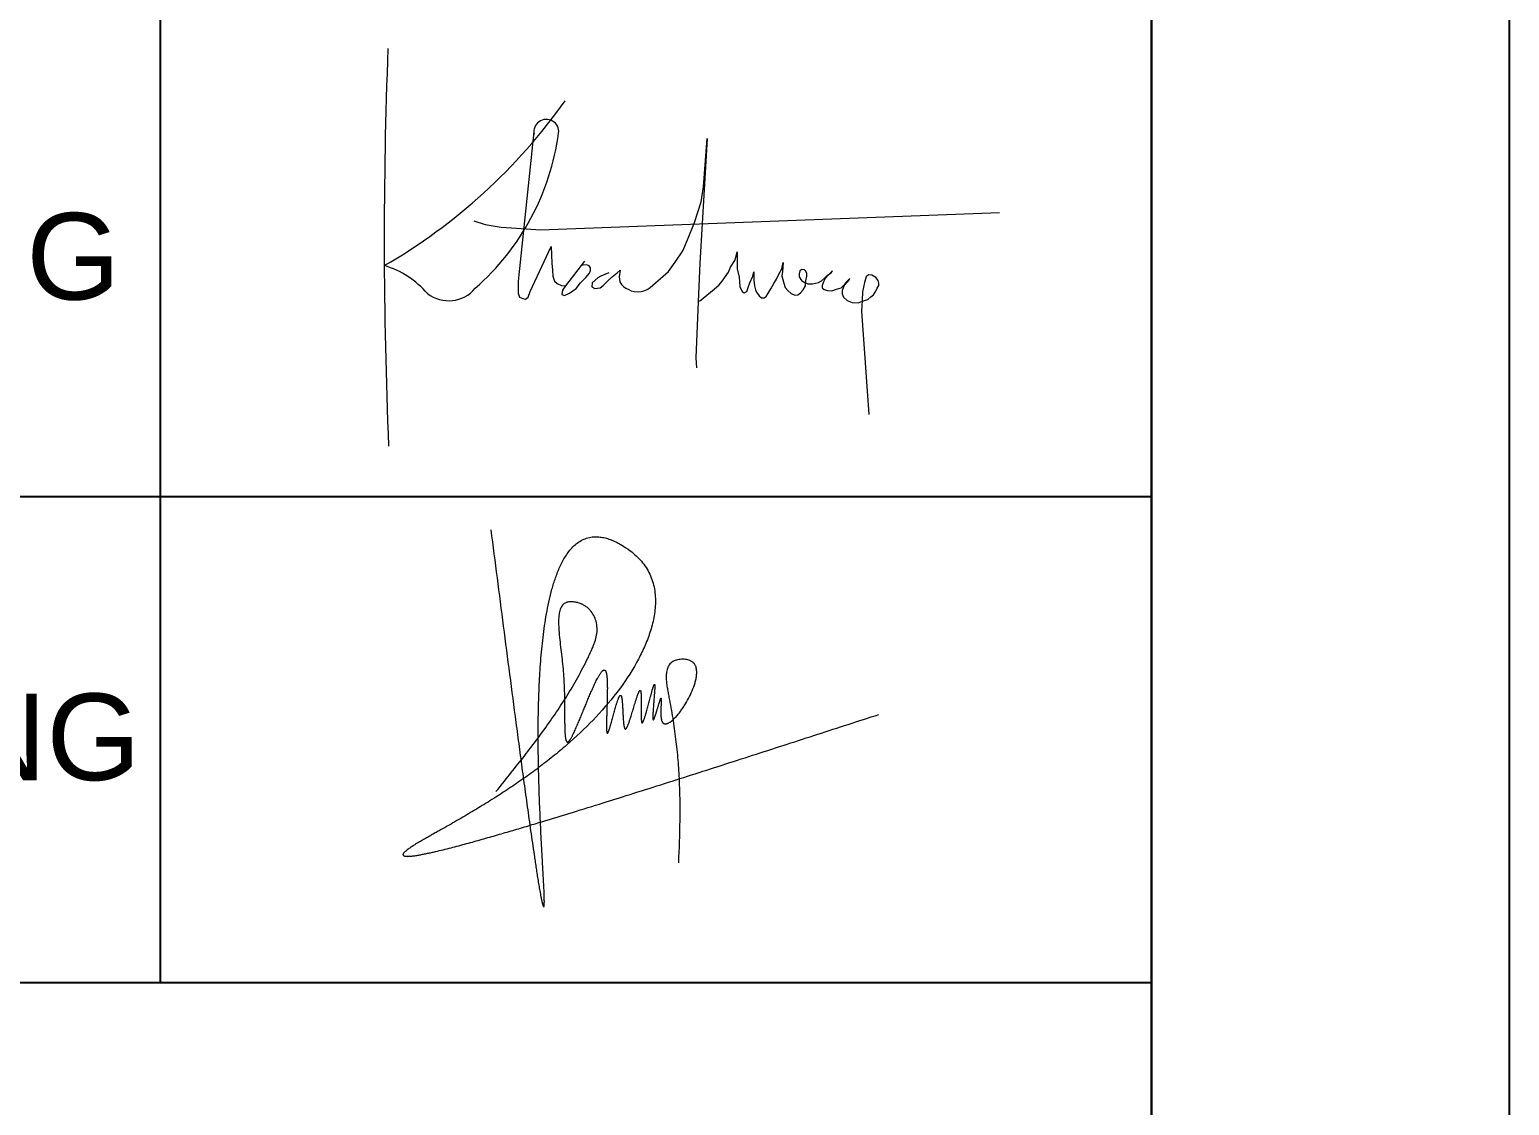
# Model space of a CAD drawing. Header units: millimetres. Extents: x 886808 to 1650903, y -1008069 to 230892.
# Drawn here: x 993824 to 999689, y -375399 to -371135 of the extents above; entities that cross this region are included whole.
import ezdxf

# ---------------------------------------------------------------- set-up
doc = ezdxf.new("R2010")
doc.units = ezdxf.units.MM
for name, color, linetype, lineweight in [('A-Wall', 113, 'Continuous', 30), ('co', 66, 'Continuous', 5), ('G-ANNO-TTLB', 6, 'Continuous', 18), ('hatch', 250, 'Continuous', 0)]:
    doc.layers.add(name, color=color, linetype=linetype, lineweight=lineweight)
doc.layers.add('CUA', color=75, linetype='Continuous')
doc.layers.add('TUONG', color=1, linetype='Continuous')
doc.styles.add('Arial_6', font='arial.ttf', dxfattribs={"height": 1.327769})

msp = doc.modelspace()

# ---------------------------------------------------------------- linework, layer by layer
at = {"layer": 'A-Wall', "linetype": 'Continuous', "transparency": 33554636}
msp.add_line((998270.2, -332922.9), (998270.2, -389280.2), dxfattribs=at)
at = {"layer": 'co', "transparency": 33554636}
for p, q in [((995822.9, -371539.5), (995762.8, -372107.1)), ((996510.2, -371566.8), (996481, -372060.2)), ((996495.6, -371758.1), (996510.2, -371566.8)), ((996485.8, -371817.8), (996495.6, -371758.1)), ((996459, -371899.4), (996485.8, -371817.8)), ((995849.5, -371927.7), (997667.8, -371860.2)), ((995584.5, -371892.3), (995630.4, -371907.6)), ((995630.4, -371907.6), (995693.2, -371918)), ((995693.2, -371918), (995754.5, -371921.3)), ((995754.5, -371921.3), (995849.5, -371927.7)), ((996432.2, -371967.7), (996459, -371899.4)), ((995808.4, -372172.8), (995891.7, -371994.6)), ((995891.7, -371994.6), (995894.1, -372060.4)), ((996412.7, -372011.5), (996432.2, -371967.7)), ((995894.1, -372060.4), (995896.4, -372088.6)), ((996023.5, -372051.9), (995948.2, -372149.8)), ((996356.6, -372093.1), (996382.2, -372056.6)), ((996382.2, -372056.6), (996412.7, -372011.5)), ((996481, -372060.2), (996471.2, -372275.9)), ((996602.7, -372076.7), (996619.4, -372050.4)), ((996619.4, -372050.4), (996625, -372032.2)), ((996625, -372032.2), (996628.1, -372015.4)), ((996628.1, -372015.4), (996628.1, -372055.2)), ((996628.1, -372055.2), (996628.9, -372083.1)), ((996804.9, -372083.1), (996810.5, -372057.6)), ((996810.5, -372057.6), (996808.1, -372093.4)), ((995762.8, -372107.1), (995760.8, -372133.1)), ((995896.4, -372088.6), (995897.8, -372112.1)), ((995897.8, -372112.1), (995904.4, -372131.9)), ((996008, -372138.5), (996029.2, -372117.8)), ((996018.3, -372067.9), (996015, -372068.9)), ((996032.5, -372067.5), (996018.3, -372067.9)), ((996029.2, -372117.8), (996043.8, -372099.4)), ((996042.3, -372071.2), (996032.5, -372067.5)), ((996047, -372078.8), (996042.3, -372071.2)), ((996043.8, -372099.4), (996047, -372089.1)), ((996047, -372089.1), (996047, -372078.8)), ((996076.4, -372119), (996053.7, -372137.9)), ((996088.6, -372111.9), (996076.4, -372119)), ((996119.3, -372098.2), (996088.6, -372111.9)), ((996115.1, -372131.3), (996133, -372115.2)), ((996133, -372115.2), (996153.3, -372098.2)), ((996153.3, -372098.2), (996164.2, -372088.8)), ((996164.2, -372088.8), (996160.4, -372114.3)), ((996160.4, -372114.3), (996163.7, -372134.1)), ((996284.1, -372157.2), (996356.6, -372093.1)), ((996569.6, -372131.5), (996594.7, -372096.6)), ((996594.7, -372096.6), (996602.7, -372076.7)), ((996628.9, -372083.1), (996636.9, -372116.5)), ((996636.9, -372116.5), (996639.3, -372153.1)), ((996679.1, -372138), (996690.2, -372112.5)), ((996690.2, -372112.5), (996695, -372094.2)), ((996695, -372094.2), (996695, -372113.3)), ((996695, -372113.3), (996695, -372127.6)), ((996784.2, -372123.6), (996793.7, -372103.8)), ((996793.7, -372103.8), (996804.9, -372083.1)), ((996808.1, -372093.4), (996805.7, -372110.1)), ((996805.7, -372110.1), (996813.6, -372139.6)), ((996876.5, -372091), (996874.1, -372103)), ((996874.1, -372103), (996874.1, -372114.1)), ((996874.1, -372114.1), (996883.7, -372129.2)), ((996885.3, -372085.5), (996876.5, -372091)), ((996894.8, -372086.2), (996885.3, -372085.5)), ((996901.2, -372092.6), (996894.8, -372086.2)), ((996904.4, -372101.4), (996901.2, -372092.6)), ((996901.2, -372130.8), (996905.2, -372111.7)), ((996905.2, -372111.7), (996904.4, -372101.4)), ((996963.3, -372130.8), (996974.5, -372119.7)), ((996977.6, -372121.3), (996970.5, -372134)), ((996974.5, -372119.7), (996986.4, -372107.7)), ((996992, -372105.3), (996977.6, -372121.3)), ((996986.4, -372107.7), (997000.7, -372098.2)), ((997006.3, -372090.2), (996992, -372105.3)), ((997000.7, -372098.2), (997006.3, -372090.2)), ((997075.6, -372121.3), (997057.2, -372140.3)), ((997069.2, -372130), (997075.6, -372121.3)), ((997140, -372114.9), (997133.7, -372137.2)), ((997148.8, -372106.1), (997140, -372114.9)), ((997162.3, -372108.5), (997148.8, -372106.1)), ((997178.3, -372117.3), (997162.3, -372108.5)), ((997187.8, -372129.2), (997178.3, -372117.3)), ((995760.8, -372133.1), (995760.8, -372158.5)), ((995760.8, -372158.5), (995760.8, -372179.4)), ((995760.8, -372179.4), (995766, -372195.4)), ((995799.9, -372194.9), (995808.4, -372172.8)), ((995904.4, -372131.9), (995914.8, -372140.4)), ((995914.8, -372140.4), (995932.7, -372148.4)), ((995932.7, -372148.4), (995949.6, -372150.2)), ((995936.4, -372167.7), (995933.6, -372184.6)), ((995948.2, -372149.8), (995936.4, -372167.7)), ((995944.4, -372188.3), (995964.2, -372179.4)), ((995964.2, -372179.4), (995990.6, -372160.6)), ((995990.6, -372160.6), (996008, -372138.5)), ((996053.7, -372137.9), (996052.3, -372154.4)), ((996052.3, -372154.4), (996064.1, -372161.4)), ((996064.1, -372161.4), (996084.9, -372158.1)), ((996084.9, -372158.1), (996097.6, -372149.2)), ((996097.6, -372149.2), (996115.1, -372131.3)), ((996163.7, -372134.1), (996170.3, -372145.4)), ((996170.3, -372145.4), (996178.3, -372153.4)), ((996178.3, -372153.4), (996187.8, -372160)), ((996187.8, -372160), (996198.6, -372165.2)), ((996198.6, -372165.2), (996208.5, -372170.4)), ((996208.5, -372170.4), (996219.9, -372172.8)), ((996219.9, -372172.8), (996235.9, -372173.7)), ((996235.9, -372173.7), (996248.2, -372172.3)), ((996248.2, -372172.3), (996259.1, -372170.4)), ((996259.1, -372170.4), (996271.8, -372164.3)), ((996271.8, -372164.3), (996284.1, -372157.2)), ((996479, -372210.7), (996537.5, -372164.1)), ((996537.5, -372164.1), (996557.8, -372146.8)), ((996557.8, -372146.8), (996569.6, -372131.5)), ((996639.3, -372153.1), (996648.8, -372172.2)), ((996648.8, -372172.2), (996656, -372178.5)), ((996656, -372178.5), (996666.4, -372172.2)), ((996666.4, -372172.2), (996671.9, -372156.3)), ((996671.9, -372156.3), (996679.1, -372138)), ((996695, -372127.6), (996696.6, -372150.7)), ((996696.6, -372150.7), (996701.4, -372165.8)), ((996701.4, -372165.8), (996705.4, -372175.4)), ((996705.4, -372175.4), (996715.7, -372189.7)), ((996749.9, -372182.5), (996761.9, -372161.8)), ((996761.9, -372161.8), (996773.8, -372141.1)), ((996773.8, -372141.1), (996784.2, -372123.6)), ((996813.6, -372139.6), (996819.2, -372157.1)), ((996819.2, -372157.1), (996828.8, -372169)), ((996828.8, -372169), (996842.3, -372180.9)), ((996868.6, -372185.7), (996879.7, -372178.5)), ((996879.7, -372178.5), (996890.1, -372166.6)), ((996883.7, -372129.2), (996896.4, -372137.2)), ((996890.1, -372166.6), (996898.8, -372150.7)), ((996896.4, -372137.2), (996908.4, -372142.7)), ((996898.8, -372150.7), (996901.2, -372130.8)), ((996908.4, -372142.7), (996927.5, -372142.7)), ((996927.5, -372142.7), (996939.4, -372140.3)), ((996939.4, -372140.3), (996951.4, -372136.4)), ((996951.4, -372136.4), (996963.3, -372130.8)), ((996970.5, -372134), (996964.9, -372148.3)), ((996964.9, -372148.3), (996964.9, -372157.9)), ((996964.9, -372157.9), (996972.9, -372165)), ((996972.9, -372165), (996986.4, -372169)), ((996986.4, -372169), (997003.9, -372169.8)), ((997003.9, -372169.8), (997022.2, -372163.4)), ((997022.2, -372163.4), (997041.3, -372157.9)), ((997041.3, -372157.9), (997050.1, -372148.3)), ((997045.3, -372168.2), (997044.5, -372181.7)), ((997048.5, -372158.6), (997045.3, -372168.2)), ((997057.2, -372140.3), (997048.5, -372158.6)), ((997050.1, -372148.3), (997060.4, -372140.3)), ((997060.4, -372140.3), (997069.2, -372130)), ((997124.9, -372174.6), (997123.3, -372208.8)), ((997133.7, -372137.2), (997124.9, -372174.6)), ((997168.7, -372186.5), (997177.5, -372171.4)), ((997177.5, -372171.4), (997183.8, -372159.4)), ((997183.8, -372159.4), (997189.4, -372148.3)), ((997189.4, -372139.6), (997187.8, -372129.2)), ((997189.4, -372148.3), (997189.4, -372139.6)), ((995766, -372195.4), (995778.8, -372201)), ((995778.8, -372201), (995789.1, -372202.9)), ((995789.1, -372202.9), (995799.9, -372194.9)), ((995933.6, -372184.6), (995944.4, -372188.3)), ((996715.7, -372189.7), (996725.3, -372197.6)), ((996725.3, -372197.6), (996735.6, -372198.4)), ((996735.6, -372198.4), (996742.8, -372192.9)), ((996742.8, -372192.9), (996749.9, -372182.5)), ((996842.3, -372180.9), (996857.4, -372187.3)), ((996857.4, -372187.3), (996868.6, -372185.7)), ((997044.5, -372181.7), (997049.3, -372195.2)), ((997049.3, -372195.2), (997064.4, -372208.8)), ((997064.4, -372208.8), (997084.3, -372215.9)), ((997084.3, -372215.9), (997108.2, -372217.5)), ((997108.2, -372217.5), (997132.9, -372208.8)), ((997123.3, -372208.8), (997121.7, -372250.1)), ((997132.9, -372208.8), (997146.4, -372204.8)), ((997146.4, -372204.8), (997158.4, -372194.4)), ((997158.4, -372194.4), (997168.7, -372186.5)), ((996471.2, -372275.9), (996464.8, -372435.4)), ((997121.7, -372250.1), (997149.9, -372660.1)), ((996464.8, -372435.4), (996467.3, -372475.1))]:
    msp.add_line(p, q, dxfattribs=at)
for centre, radius, start, end in [((1014449.5, -371965.9), 19219.8, 177.7463, 182.44478), ((994098.7, -370109.8), 2263.5, 299.98712, 324.71517), ((995872.1, -371539.5), 49.2, 354.1456, 191.63233), ((994930.4, -371408.9), 999.9, 311.32961, 352.20761), ((995128.6, -372414), 358.4, 40.52329, 73.55315), ((995484.7, -372071.3), 138.1, 232.68133, 320.14702)]:
    msp.add_arc(centre, radius, start, end, dxfattribs=at)
at = {"layer": 'CUA', "color": 4, "transparency": 33554636}
for p, q in [((994342.3, -367205.8), (994342.3, -374912.1)), ((983536.3, -372985.6), (998270.2, -372985.6)), ((983536.3, -374912.1), (998270.2, -374912.1))]:
    msp.add_line(p, q, dxfattribs=at)
at = {"layer": 'Defpoints', "transparency": 33554636}
msp.add_lwpolyline([(915979, -390699), (999689.1, -390699), (999689.1, -331504.1), (915979, -331504.1)], close=True, dxfattribs=at)
at = {"layer": 'G-ANNO-TTLB', "lineweight": 9, "transparency": 33554636}
for points, knots in [([(995652.2, -373116.9), (995660.4, -373180.6), (995676.8, -373308), (995701.5, -373499.1), (995726.4, -373690.2), (995747.3, -373849.5), (995764.2, -373976.8), (995777, -374072.3), (995790, -374167.8), (995801, -374247.4), (995809.9, -374311), (995816.7, -374358.7), (995822.6, -374398.4), (995827.3, -374430.2), (995830.9, -374454), (995834.6, -374477.8), (995837.7, -374497.6), (995840.3, -374513.5), (995842.3, -374525.4), (995844.3, -374537.2), (995846.4, -374549.1), (995848.2, -374559), (995849.6, -374566.9), (995850.8, -374572.8), (995851.8, -374577.7), (995852.6, -374581.6), (995853.2, -374584.6), (995853.8, -374587.6), (995854.4, -374590.6), (995855.1, -374593.5), (995855.7, -374595.9), (995856.2, -374597.8), (995856.7, -374599.1), (995857.2, -374600.5), (995857.6, -374601.9), (995858, -374603.4), (995858.3, -374604.6), (995858.5, -374605.6), (995858.6, -374606.1), (995858.7, -374606.7), (995858.8, -374607.4), (995859, -374608.2), (995859.2, -374608.9), (995859.5, -374609.6), (995859.8, -374610.1), (995860.2, -374610.5), (995860.5, -374610.7), (995860.8, -374610.9), (995861.3, -374611.1), (995861.9, -374611.1), (995862.3, -374611.1), (995862.6, -374610.9), (995862.9, -374610.7), (995863.1, -374610.4), (995863.3, -374609.8), (995863.4, -374609), (995863.5, -374608.1), (995863.4, -374607.3), (995863.4, -374606.7), (995863.4, -374606.1), (995863.4, -374605.3), (995863.5, -374604.5), (995863.5, -374603.4), (995863.6, -374602.2), (995863.8, -374600.3), (995864.1, -374598), (995864.2, -374595.2), (995864.3, -374592.2), (995864.3, -374589.2), (995864.2, -374586.1), (995864.2, -374583), (995864.1, -374578.9), (995864, -374574), (995863.8, -374566.2), (995863.5, -374556.5), (995863, -374544.6), (995862.2, -374528.9), (995861.2, -374509.3), (995859.9, -374485.8), (995858.6, -374462.2), (995856.9, -374430.9), (995854.7, -374391.6), (995852.2, -374344.6), (995849.8, -374297.5), (995847.6, -374250.4), (995845, -374187.6), (995842.3, -374109.1), (995840.3, -374014.8), (995839.7, -373920.5), (995840.8, -373826.2), (995843.9, -373732), (995849.5, -373637.8), (995858.5, -373543.9), (995871.8, -373450.6), (995888.1, -373373.6), (995906.1, -373313.3), (995922.8, -373269.2), (995944.1, -373227), (995971.7, -373188.5), (996002.2, -373162.9), (996031.2, -373150.1), (996048.3, -373146.3), (996059.6, -373145.3), (996066.4, -373144.9), (996078.3, -373145), (996095.3, -373147), (996115.1, -373152), (996134.4, -373159), (996152.9, -373167.5), (996176.8, -373180.7), (996202.1, -373197.9), (996228.1, -373219.8), (996249.4, -373241.8), (996267.9, -373266.3), (996287.8, -373302), (996303, -373351.1), (996306.3, -373412.5), (996298.1, -373473.3), (996281.4, -373532.2), (996258.5, -373588.9), (996218.3, -373668), (996153.5, -373764.7), (996059, -373873.1), (995971.7, -373955.1), (995898.2, -374016.5), (995841.5, -374060.5), (995783.4, -374102.8), (995724.2, -374143.3), (995664, -374182.5), (995613.1, -374214), (995572.1, -374238.6), (995541.1, -374256.8), (995510.1, -374274.8), (995478.9, -374292.6), (995452.9, -374307.3), (995432, -374319.1), (995416.4, -374327.9), (995400.8, -374336.7), (995385.2, -374345.6), (995372.3, -374353.1), (995362, -374359.2), (995352.3, -374365), (995342.9, -374370.8), (995334, -374376.6), (995327.4, -374381), (995322.1, -374384.9), (995317.9, -374388.2), (995314.8, -374390.7), (995312.3, -374392.9), (995310.4, -374394.8), (995309, -374396.2), (995307.7, -374397.6), (995306.5, -374399.2), (995305.3, -374400.9), (995304.5, -374402.5), (995304.1, -374403.7), (995304, -374404.6), (995304, -374405.2), (995304.1, -374405.9), (995304.5, -374407), (995305.4, -374408.5), (995307.1, -374409.6), (995308.7, -374410.2), (995310, -374410.6), (995311.3, -374410.9), (995312.9, -374411.2), (995314.9, -374411.4), (995316.9, -374411.6), (995319.5, -374411.7), (995322.8, -374411.8), (995326.8, -374411.6), (995330.8, -374411.4), (995334.8, -374411.1), (995340.1, -374410.6), (995346.7, -374409.8), (995354.5, -374408.6), (995362.4, -374407.4), (995370.3, -374406), (995380.7, -374404.1), (995393.7, -374401.5), (995409.3, -374398.2), (995430, -374393.5), (995455.9, -374387.4), (995486.8, -374379.6), (995517.6, -374371.6), (995558.6, -374360.6), (995609.8, -374346.5), (995671.1, -374329), (995732.3, -374311.2), (995793.3, -374293), (995874.7, -374268.6), (995976.3, -374237.5), (996098, -374199.7), (996219.5, -374161.5), (996341, -374123), (996502.9, -374071.3), (996705.1, -374006.3), (996947.6, -373927.9), (997109.2, -373875.5), (997190, -373849.3)], [0, 0, 0, 0, 1.008032, 2.016064, 3.024096, 4.032127, 4.536143, 5.040159, 5.544175, 6.048191, 6.300199, 6.552207, 6.804215, 6.930219, 7.056223, 7.182227, 7.308231, 7.371233, 7.434235, 7.497237, 7.560239, 7.623241, 7.654742, 7.686243, 7.717744, 7.733494, 7.749245, 7.764995, 7.780746, 7.796496, 7.812247, 7.820122, 7.827997, 7.835873, 7.843748, 7.851623, 7.859498, 7.863436, 7.865405, 7.867374, 7.871311, 7.875249, 7.879186, 7.883124, 7.887062, 7.889031, 7.890999, 7.892968, 7.894937, 7.898875, 7.900843, 7.902812, 7.904781, 7.90675, 7.910687, 7.914625, 7.918563, 7.9225, 7.924469, 7.926438, 7.930376, 7.934313, 7.938251, 7.946126, 7.954001, 7.969752, 7.985502, 8.001253, 8.017003, 8.032754, 8.048504, 8.064255, 8.095078, 8.125902, 8.187549, 8.249197, 8.310844, 8.434139, 8.557433, 8.680728, 8.804022, 9.050612, 9.297201, 9.54379, 9.790379, 10.036968, 10.530147, 11.023325, 11.516504, 12.009682, 12.50286, 12.996039, 13.489217, 13.982396, 14.475574, 14.722163, 14.968752, 15.215342, 15.461931, 15.70852, 15.831815, 15.955109, 15.981789, 16.008468, 16.061827, 16.168545, 16.275263, 16.381981, 16.488699, 16.595417, 16.808853, 16.968639, 17.128424, 17.28821, 17.447996, 17.767568, 18.08714, 18.406711, 18.726283, 19.045855, 19.365426, 20.116469, 20.867512, 21.618554, 21.994075, 22.369597, 22.745118, 23.120639, 23.49616, 23.871682, 24.059442, 24.247203, 24.434964, 24.622724, 24.810485, 24.904365, 24.998245, 25.092126, 25.186006, 25.279886, 25.326827, 25.373767, 25.457087, 25.498748, 25.540408, 25.582069, 25.602899, 25.623729, 25.644559, 25.654974, 25.665389, 25.675805, 25.68622, 25.696635, 25.70705, 25.712257, 25.717465, 25.720069, 25.722672, 25.72788, 25.738295, 25.74871, 25.759125, 25.764333, 25.76954, 25.779955, 25.790371, 25.800786, 25.811201, 25.832031, 25.852861, 25.873691, 25.894522, 25.915352, 25.957012, 25.998673, 26.040333, 26.081993, 26.123654, 26.206974, 26.290295, 26.373616, 26.540258, 26.706899, 26.873541, 27.040182, 27.373465, 27.706748, 28.040031, 28.373315, 28.706598, 29.373164, 30.03973, 30.706296, 31.372862, 32.039429, 33.372561, 34.705693, 36.038826, 36.038826, 36.038826, 36.038826]), ([(995672.7, -374155), (995708.6, -374110.6), (995780.5, -374021.6), (995866.6, -373907.5), (995930.8, -373812.9), (995968.5, -373752.2), (995996.9, -373702.6), (996017.2, -373664.8), (996033.3, -373632.9), (996045.6, -373607.2), (996052.6, -373592.1), (996057.2, -373581.2), (996060.6, -373572.7), (996066.2, -373557.5), (996072.2, -373535.1), (996074.4, -373507.3), (996070.3, -373480.8), (996060.9, -373456.7), (996049.4, -373439.4), (996037.8, -373427.7), (996028, -373420.1), (996017.3, -373413.9), (996005.1, -373408.7), (995991.5, -373404.7), (995979.1, -373402.7), (995969.1, -373402.4), (995961.6, -373402.9), (995955.4, -373404.2), (995950.7, -373405.9), (995945.5, -373408.4), (995939.2, -373412.9), (995933, -373420.3), (995928.5, -373428.9), (995924.3, -373441.1), (995921.6, -373457.1), (995920.5, -373476.3), (995920.8, -373495.7), (995922.3, -373521.4), (995925.4, -373553.4), (995929.9, -373591.7), (995934.5, -373630.1), (995938.5, -373668.5), (995941.4, -373705.2), (995943, -373740.3), (995943.9, -373773.6), (995944.3, -373801.4), (995944.4, -373823.6), (995944.5, -373840.3), (995944.6, -373857), (995944.7, -373873.7), (995944.9, -373890.4), (995945.2, -373904.2), (995945.6, -373915.4), (995946, -373922.3), (995946.4, -373927.8), (995946.7, -373932), (995947.1, -373936.1), (995947.6, -373940.3), (995948.2, -373943.7), (995948.7, -373946.4), (995949.2, -373948.5), (995949.7, -373950.5), (995950.2, -373952.1), (995950.7, -373953.4), (995951.3, -373954.7), (995952.1, -373956.3), (995953.3, -373957.6), (995954.5, -373958.4), (995955.5, -373958.8), (995956.5, -373958.8), (995957.5, -373958.5), (995958.5, -373958.1), (995959.7, -373957.3), (995960.8, -373956.4), (995961.7, -373955.4), (995962.7, -373954.4), (995963.8, -373953), (995965.1, -373951.3), (995966.5, -373949.3), (995968.3, -373946.5), (995970.5, -373942.8), (995972.9, -373938.4), (995975.3, -373933.9), (995977.6, -373929.4), (995980.6, -373923.3), (995984.2, -373915.6), (995988.4, -373906.4), (995992.4, -373897.1), (995996.5, -373887.8), (996001.8, -373875.3), (996008.3, -373859.7), (996016, -373841), (996023.7, -373822.2), (996031.4, -373803.4), (996039.2, -373784.7), (996047.1, -373766), (996053.9, -373750.5), (996059.4, -373738.2), (996063.7, -373729), (996068, -373719.8), (996072.6, -373710.7), (996076.5, -373703.3), (996079.8, -373697.4), (996082.4, -373693), (996085.1, -373688.7), (996087.9, -373684.5), (996090.5, -373681.1), (996092.7, -373678.6), (996094.5, -373676.8), (996096.1, -373675.4), (996097.5, -373674.4), (996098.7, -373673.8), (996099.7, -373673.4), (996100.5, -373673.1), (996101.1, -373673.1), (996101.7, -373673.1), (996102.6, -373673.2), (996103.6, -373673.5), (996104.8, -373674.1), (996105.7, -373675), (996106.5, -373676), (996107.2, -373677.1), (996107.7, -373678.3), (996108.4, -373679.8), (996109, -373681.7), (996109.6, -373683.7), (996110.2, -373686.3), (996110.9, -373689.5), (996111.5, -373693.3), (996112.1, -373698.5), (996112.7, -373705.1), (996113.2, -373712.9), (996113.6, -373720.7), (996113.8, -373728.6), (996113.9, -373736.4), (996114, -373746.9), (996113.9, -373760), (996113.6, -373780.9), (996113, -373801.8), (996112.4, -373822.7), (996111.9, -373838.4), (996111.4, -373851.5), (996111.1, -373862), (996110.9, -373869.8), (996110.8, -373877.6), (996110.6, -373885.5), (996110.6, -373893.4), (996110.6, -373899.9), (996110.7, -373904.5), (996110.8, -373907.1), (996110.8, -373909.1), (996110.9, -373911.1), (996111.1, -373912.7), (996111.2, -373913.9), (996111.3, -373915.2), (996111.5, -373916.4), (996111.7, -373917.7), (996111.8, -373918.5), (996111.9, -373919.2), (996112, -373919.7), (996112, -373920.3), (996112.1, -373921), (996112.2, -373921.9), (996112.5, -373922.9), (996113.1, -373923.6), (996114, -373923.8), (996114.6, -373923.8), (996114.9, -373923.7), (996115.2, -373923.7), (996115.5, -373923.5), (996115.9, -373923.1), (996116.2, -373922.8), (996116.5, -373922.2), (996116.8, -373921.5), (996117.1, -373920.8), (996117.3, -373920.1), (996117.6, -373919.3), (996118, -373918.3), (996118.4, -373917.3), (996118.9, -373916.3), (996119.3, -373915.2), (996119.8, -373914.1), (996120.4, -373912.6), (996121.1, -373910.6), (996122.1, -373907.5), (996123.3, -373903.4), (996124.8, -373898.5), (996126.2, -373893.7), (996128.1, -373887.3), (996130.3, -373879.3), (996133, -373869.6), (996135.6, -373859.9), (996138.3, -373850.2), (996141, -373840.6), (996143.7, -373830.9), (996146.5, -373821.3), (996148.8, -373813.2), (996150.8, -373806.9), (996152.4, -373802.1), (996154, -373797.3), (996155.6, -373792.5), (996157, -373788.6), (996158.3, -373785.6), (996159.4, -373783.4), (996160.3, -373781.5), (996161, -373780), (996161.4, -373779), (996161.8, -373778.2), (996162.2, -373777.3), (996162.7, -373776.3), (996163.2, -373775.4), (996163.8, -373774.8), (996164.3, -373774.4), (996164.8, -373774.1), (996165.6, -373773.8), (996166.7, -373773.7), (996168, -373774), (996168.8, -373774.8), (996169.4, -373776), (996169.7, -373777.3), (996170, -373778.7), (996170.2, -373780), (996170.5, -373781.2), (996170.8, -373782.6), (996171.1, -373784.3), (996171.5, -373786.4), (996172, -373789.1), (996172.4, -373792.7), (996172.8, -373797.1), (996173.2, -373801.5), (996173.5, -373805.8), (996173.8, -373810.2), (996174.2, -373815.9), (996174.6, -373823.2), (996175.1, -373831.9), (996175.5, -373840.6), (996176, -373849.2), (996176.4, -373857.9), (996177, -373866.6), (996177.5, -373873.9), (996178, -373879.6), (996178.4, -373883.9), (996178.9, -373888.3), (996179.5, -373892), (996179.9, -373894.8), (996180.3, -373896.9), (996180.7, -373898.9), (996181.1, -373900.6), (996181.5, -373902), (996181.9, -373903.1), (996182.3, -373904.2), (996182.8, -373905.4), (996183.3, -373906.3), (996183.8, -373906.8), (996184.2, -373907.2), (996184.5, -373907.3), (996184.8, -373907.4), (996185.1, -373907.4), (996185.5, -373907.4), (996186.2, -373907.2), (996187.1, -373906.7), (996188.4, -373905.7), (996189.7, -373904.3), (996190.6, -373902.8), (996191.3, -373901.5), (996191.7, -373900.4), (996192.2, -373899.3), (996193, -373897.7), (996194.3, -373894.9), (996196.1, -373890.8), (996198.1, -373885.9), (996199.9, -373880.9), (996201.6, -373875.8), (996203.3, -373870.8), (996205, -373865.7), (996207.2, -373859), (996209.9, -373850.5), (996213, -373840.3), (996216, -373830.2), (996219.1, -373820), (996222.2, -373809.8), (996224.8, -373801.3), (996226.9, -373794.5), (996228.5, -373789.4), (996230.1, -373784.4), (996231.8, -373779.3), (996233.2, -373775.1), (996234.4, -373771.7), (996235.3, -373769.3), (996236.4, -373766.9), (996237.3, -373764.9), (996238, -373763.2), (996238.5, -373762), (996238.9, -373760.9), (996239.2, -373760.1), (996239.5, -373759.2), (996239.9, -373758.1), (996240.5, -373756.9), (996241.2, -373755.8), (996242.6, -373754.6), (996244.7, -373754), (996245.8, -373755), (996246.3, -373756.3), (996246.5, -373757.6), (996246.6, -373758.7), (996246.6, -373759.5), (996246.7, -373760.3), (996246.8, -373761.2), (996247, -373762.8), (996247.3, -373765), (996247.5, -373767.2), (996247.7, -373769.3), (996247.9, -373771.4), (996248, -373773.5), (996248.1, -373776.3), (996248.1, -373779.8), (996248.2, -373784.1), (996248.2, -373788.2), (996248.3, -373793.8), (996248.3, -373800.7), (996248.2, -373809), (996248.2, -373817.4), (996248.1, -373825.7), (996248, -373834.1), (996248, -373842.4), (996248, -373849.3), (996248.1, -373854.8), (996248.2, -373859.1), (996248.3, -373863.4), (996248.4, -373866.9), (996248.6, -373869.6), (996248.7, -373871.5), (996248.9, -373873.4), (996249.1, -373875), (996249.3, -373876.4), (996249.5, -373877.5), (996249.6, -373878.5), (996249.8, -373879.4), (996249.9, -373880.2), (996250.2, -373881.3), (996250.5, -373882.2), (996250.9, -373882.7), (996251.1, -373882.9), (996251.4, -373883), (996251.6, -373883), (996252, -373883), (996252.4, -373882.8), (996253.1, -373882.4), (996254.2, -373881.4), (996255.3, -373879.9), (996256.1, -373878.4), (996256.5, -373877.1), (996256.8, -373876.2), (996257.2, -373875.2), (996257.6, -373873.9), (996258.5, -373871.6), (996259.6, -373868.9), (996260.7, -373865.9), (996261.8, -373862.7), (996263.1, -373858.5), (996264.6, -373853.6), (996266.1, -373848.6), (996267.5, -373843.6), (996269.4, -373837), (996271.8, -373828.7), (996274.5, -373818.7), (996277.1, -373808.7), (996279.8, -373798.7), (996282.4, -373788.6), (996284.6, -373780.3), (996286.4, -373773.6), (996287.8, -373768.6), (996289.2, -373763.6), (996290.6, -373758.6), (996291.7, -373754.4), (996292.6, -373751.1), (996293.3, -373748.6), (996294, -373746.5), (996294.6, -373745), (996295.2, -373743.4), (996295.9, -373741.4), (996296.8, -373739), (996297.3, -373736.8), (996297.7, -373735), (996297.9, -373733.8), (996298.2, -373733), (996298.5, -373732.4), (996298.9, -373731.9), (996299.3, -373731.6), (996299.7, -373731.3), (996300.1, -373731.1), (996300.7, -373730.9), (996301.3, -373730.9), (996301.7, -373731.1), (996302, -373731.5), (996302.1, -373732.1), (996302.2, -373732.8), (996302.1, -373733.8), (996302, -373735), (996301.8, -373736.2), (996301.7, -373737.2), (996301.7, -373738.5), (996301.6, -373739.8), (996301.6, -373741.1), (996301.7, -373742.7), (996301.8, -373744.2), (996301.8, -373745.7), (996301.8, -373747.3), (996301.7, -373749.4), (996301.5, -373752.7), (996301.2, -373756.7), (996300.8, -373761.3), (996300.5, -373765.8), (996300.1, -373771.7), (996299.6, -373779.1), (996298.6, -373791.2), (996297.6, -373803.1), (996296.7, -373815.1), (996296, -373824.1), (996295.5, -373831.5), (996295.2, -373837.5), (996294.9, -373842), (996294.6, -373846.6), (996294.4, -373850.4), (996294.3, -373853.4), (996294.4, -373855.5), (996294.5, -373857.5), (996294.6, -373859.6), (996294.6, -373861.5), (996294.6, -373863.1), (996294.6, -373864.2), (996294.5, -373865.1), (996294.4, -373866.1), (996294.3, -373867.3), (996294.4, -373868.6), (996294.7, -373869.4), (996295.1, -373869.9), (996295.6, -373870.2), (996296.6, -373870.2), (996297.6, -373869.9), (996298.2, -373869.5), (996298.7, -373869), (996299.2, -373868.2), (996299.7, -373867.2), (996300, -373866), (996300.2, -373865), (996300.4, -373864.1), (996300.6, -373863.3), (996300.8, -373862.4), (996301.2, -373861.2), (996301.6, -373859.8), (996302.3, -373858.1), (996303.2, -373856), (996304, -373854), (996304.8, -373852), (996305.5, -373849.9), (996306.3, -373847.5), (996307.1, -373845), (996307.9, -373842.2), (996308.7, -373839.3), (996309.8, -373835.6), (996311.2, -373831), (996312.9, -373825.5), (996314.6, -373820.1), (996316.2, -373814.6), (996317.7, -373809.8), (996318.8, -373805.9), (996319.7, -373803.1), (996320.6, -373800.4), (996321.4, -373797.9), (996322.1, -373796), (996322.7, -373794.4), (996323.2, -373793.1), (996323.7, -373791.6), (996324.2, -373790.1), (996324.6, -373788.8), (996324.9, -373787.8), (996325.3, -373786.9), (996325.6, -373786.1), (996325.9, -373785.6), (996326.1, -373785.4), (996326.3, -373785.3), (996326.5, -373785.3), (996326.6, -373785.4), (996326.7, -373785.4), (996326.9, -373785.6), (996327.1, -373786), (996327.4, -373786.7), (996327.8, -373787.8), (996328, -373789.1), (996328, -373790.5), (996327.9, -373791.9), (996327.7, -373793.1), (996327.6, -373794), (996327.5, -373794.9), (996327.4, -373796.1), (996327.3, -373798), (996327.2, -373800.4), (996327.2, -373803.4), (996327.1, -373807.3), (996326.8, -373812), (996326.5, -373817.6), (996326.2, -373823.1), (996326, -373828.6), (996325.9, -373834.2), (996325.8, -373839.7), (996325.9, -373847.1), (996326.1, -373854.5), (996326.8, -373861.8), (996327.5, -373866.4), (996328.3, -373870), (996329.2, -373873.6), (996330.5, -373877), (996332.4, -373880.2), (996334.2, -373882.4), (996335.9, -373884), (996337.5, -373885), (996339.2, -373885.8), (996341.5, -373886.4), (996344.3, -373886.7), (996347, -373886.4), (996349.5, -373885.9), (996351.8, -373885.2), (996354.4, -373884.2), (996357.5, -373882.6), (996361.1, -373880.5), (996365.8, -373877.4), (996371.2, -373873), (996379.5, -373865.5), (996389.1, -373855.3), (996399.7, -373842.4), (996409.7, -373828.9), (996422.1, -373810.3), (996436.2, -373786.2), (996450.7, -373755.9), (996460.3, -373729.7), (996465.8, -373708), (996468.3, -373691.4), (996468.5, -373674.6), (996465.9, -373661.8), (996462, -373653.6), (996459.2, -373649.2), (996455.9, -373645.3), (996452, -373641.9), (996447.7, -373639), (996441.6, -373635.8), (996433.5, -373633), (996423.4, -373631), (996413.1, -373630.3), (996402.8, -373630.7), (996392.7, -373632.3), (996382.9, -373635.1), (996373.6, -373639.3), (996365.4, -373645.3), (996358.7, -373653), (996353.8, -373661.9), (996350.5, -373671.5), (996348.5, -373681.5), (996347.2, -373694.9), (996347.4, -373711.8), (996349.5, -373731.9), (996352.6, -373751.9), (996356.3, -373772), (996360.2, -373792.3), (996365.4, -373819.7), (996373.7, -373867.7), (996383.9, -373936.7), (996392.9, -374019.8), (996400.7, -374131), (996402.4, -374270.3), (996397.8, -374381.7), (996395.5, -374437.4)], [0, 0, 0, 0, 0.896928, 1.793857, 2.242321, 2.690785, 2.915017, 3.139249, 3.363482, 3.475598, 3.587714, 3.623948, 3.660183, 3.732652, 3.87759, 4.022529, 4.167467, 4.296661, 4.425855, 4.490452, 4.555049, 4.619646, 4.684243, 4.762728, 4.841213, 4.880455, 4.919697, 4.95894, 4.978561, 4.998182, 5.048668, 5.099154, 5.14964, 5.200127, 5.301099, 5.402071, 5.503043, 5.604015, 5.805959, 6.007904, 6.209848, 6.411792, 6.613737, 6.788186, 6.962635, 7.137085, 7.224309, 7.311534, 7.398759, 7.485983, 7.573208, 7.660433, 7.704045, 7.747657, 7.769463, 7.79127, 7.813076, 7.834882, 7.856688, 7.867591, 7.878494, 7.889397, 7.9003, 7.905752, 7.911204, 7.922107, 7.93301, 7.938461, 7.943913, 7.949364, 7.954816, 7.960267, 7.965719, 7.976622, 7.982074, 7.987525, 7.998428, 8.009331, 8.022597, 8.035864, 8.062396, 8.088928, 8.11546, 8.141992, 8.168525, 8.221589, 8.274653, 8.327718, 8.380782, 8.433847, 8.539975, 8.646104, 8.752233, 8.858362, 8.964491, 9.070619, 9.176748, 9.229812, 9.282877, 9.335941, 9.389006, 9.44207, 9.468602, 9.495134, 9.521667, 9.548199, 9.574731, 9.587997, 9.601263, 9.614529, 9.621162, 9.627795, 9.634429, 9.637745, 9.641062, 9.644378, 9.647695, 9.654328, 9.660961, 9.667594, 9.674227, 9.68086, 9.687493, 9.694126, 9.707392, 9.717655, 9.727918, 9.748444, 9.76897, 9.789496, 9.830547, 9.871599, 9.912651, 9.953703, 9.994755, 10.035806, 10.11791, 10.200013, 10.364221, 10.446324, 10.528428, 10.610531, 10.651583, 10.692635, 10.733687, 10.774738, 10.81579, 10.856842, 10.877368, 10.887631, 10.897894, 10.908157, 10.91842, 10.923551, 10.928682, 10.938945, 10.944077, 10.949208, 10.951774, 10.95434, 10.956906, 10.959471, 10.964603, 10.969734, 10.974866, 10.979997, 10.982563, 10.983846, 10.985129, 10.987694, 10.99026, 10.992826, 10.995392, 11.000523, 11.003089, 11.005655, 11.010786, 11.015918, 11.021049, 11.027611, 11.034173, 11.040736, 11.047298, 11.060422, 11.073546, 11.099795, 11.126044, 11.152293, 11.178542, 11.231039, 11.283537, 11.336034, 11.388532, 11.441029, 11.493527, 11.546024, 11.598522, 11.62477, 11.651019, 11.677268, 11.703517, 11.729765, 11.74289, 11.756014, 11.769139, 11.775701, 11.782263, 11.785544, 11.788825, 11.795387, 11.801949, 11.805231, 11.808512, 11.811793, 11.815074, 11.821636, 11.828198, 11.83476, 11.841323, 11.847885, 11.854447, 11.861009, 11.866699, 11.872388, 11.883767, 11.895147, 11.906526, 11.929284, 11.952042, 11.9748, 11.997559, 12.020317, 12.043075, 12.088592, 12.134108, 12.179625, 12.225141, 12.270658, 12.316174, 12.361691, 12.384449, 12.407207, 12.429966, 12.452724, 12.464103, 12.475482, 12.486861, 12.49824, 12.50393, 12.50962, 12.515309, 12.520999, 12.526688, 12.529533, 12.532378, 12.535223, 12.536645, 12.538067, 12.540912, 12.543757, 12.549447, 12.555136, 12.566515, 12.577894, 12.583584, 12.589274, 12.596235, 12.603196, 12.617118, 12.644962, 12.672807, 12.700651, 12.728495, 12.75634, 12.784184, 12.812028, 12.867717, 12.923406, 12.979095, 13.034783, 13.090472, 13.146161, 13.174005, 13.20185, 13.229694, 13.257538, 13.285383, 13.299305, 13.313227, 13.327149, 13.341072, 13.348033, 13.354994, 13.361955, 13.365435, 13.368916, 13.375877, 13.382838, 13.389799, 13.39676, 13.410682, 13.417644, 13.424605, 13.431566, 13.435046, 13.438527, 13.442007, 13.445488, 13.452449, 13.466371, 13.480293, 13.491199, 13.502104, 13.51301, 13.523915, 13.545726, 13.567537, 13.589348, 13.611159, 13.65478, 13.698402, 13.742024, 13.785646, 13.829268, 13.872889, 13.916511, 13.938322, 13.960133, 13.981944, 14.003755, 14.01466, 14.025566, 14.036471, 14.047376, 14.052829, 14.058282, 14.063735, 14.066461, 14.069187, 14.07464, 14.080093, 14.082819, 14.085545, 14.086909, 14.088272, 14.090998, 14.093725, 14.096451, 14.101904, 14.112809, 14.123715, 14.129167, 14.13462, 14.140073, 14.145525, 14.156431, 14.178242, 14.191793, 14.205344, 14.232446, 14.259548, 14.28665, 14.313752, 14.340854, 14.395059, 14.449263, 14.503467, 14.557671, 14.611875, 14.66608, 14.693182, 14.720284, 14.747386, 14.774488, 14.80159, 14.815141, 14.828692, 14.842243, 14.849019, 14.855794, 14.869345, 14.882897, 14.896448, 14.903223, 14.909999, 14.913386, 14.916774, 14.920162, 14.92355, 14.925244, 14.926937, 14.930325, 14.933713, 14.937101, 14.940489, 14.943876, 14.947264, 14.950652, 14.957427, 14.960815, 14.964203, 14.970978, 14.977754, 14.984529, 14.991305, 15.004856, 15.011632, 15.018407, 15.031958, 15.045509, 15.069049, 15.092589, 15.116129, 15.139669, 15.186749, 15.233829, 15.327989, 15.375069, 15.422149, 15.469229, 15.492769, 15.516309, 15.53985, 15.56339, 15.57516, 15.58693, 15.5987, 15.61047, 15.62224, 15.628125, 15.63401, 15.636952, 15.639895, 15.64578, 15.651665, 15.65755, 15.660492, 15.663435, 15.66932, 15.675205, 15.678147, 15.68109, 15.686975, 15.69286, 15.698745, 15.70463, 15.707572, 15.710515, 15.7164, 15.722285, 15.72817, 15.73994, 15.75171, 15.76348, 15.77525, 15.78702, 15.79879, 15.813925, 15.829061, 15.844196, 15.859332, 15.889603, 15.919874, 15.950145, 15.980417, 16.010688, 16.025823, 16.040959, 16.056094, 16.07123, 16.086366, 16.093933, 16.101501, 16.109069, 16.116637, 16.120421, 16.124205, 16.127988, 16.131772, 16.135556, 16.137448, 16.13934, 16.141232, 16.142178, 16.143124, 16.145016, 16.146908, 16.150692, 16.154476, 16.162043, 16.169611, 16.177179, 16.184747, 16.188531, 16.192315, 16.199882, 16.20745, 16.222586, 16.237721, 16.252857, 16.283128, 16.312072, 16.341017, 16.369961, 16.398905, 16.427849, 16.456794, 16.514682, 16.543627, 16.572571, 16.587043, 16.601515, 16.630459, 16.644932, 16.659404, 16.673876, 16.681112, 16.688348, 16.70282, 16.717292, 16.731764, 16.746237, 16.75719, 16.768144, 16.790051, 16.811958, 16.833865, 16.87768, 16.921494, 17.009123, 17.096751, 17.18438, 17.272009, 17.447266, 17.622524, 17.797781, 17.88541, 17.973039, 18.060667, 18.148296, 18.17517, 18.202044, 18.228918, 18.255791, 18.282665, 18.309539, 18.363287, 18.417034, 18.470782, 18.52453, 18.578277, 18.631179, 18.684081, 18.736983, 18.789884, 18.842786, 18.895688, 18.948589, 19.001491, 19.107295, 19.213098, 19.318902, 19.424705, 19.533997, 19.643288, 19.861871, 20.299037, 20.736204, 21.17337, 22.047702, 22.922035, 22.922035, 22.922035, 22.922035])]:
    msp.add_open_spline(points, degree=3, knots=knots, dxfattribs=at)
at = {"layer": 'TUONG', "transparency": 33554636}
msp.add_line((998270.2, -332922.9), (998270.2, -389280.2), dxfattribs=at)

# ---------------------------------------------------------------- texts
at = {"layer": 'hatch', "transparency": 33554636, "style": 'Arial_6'}
for s, p in [('KTS. NGUYỄN KHOA TRƯỜNG', (987126.4, -372204.8)), ('KTS. TRƯƠNG QUANG PHÙNG', (987126.4, -374109.9))]:
    msp.add_text(s, height=343.436, dxfattribs=at).set_placement(p)

doc.saveas('drawing.dxf')
